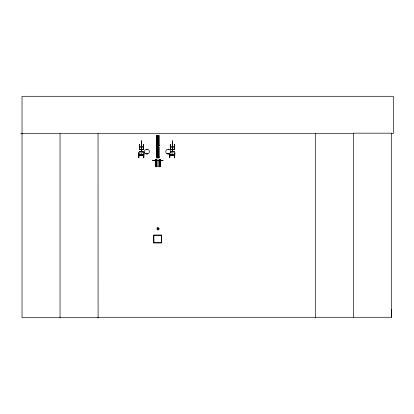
<?xml version="1.0" encoding="UTF-8"?>
<svg xmlns="http://www.w3.org/2000/svg" width="414" height="414" viewBox="0 0 414 414"><rect width="100%" height="100%" fill="white"/><g stroke="black" fill="none" stroke-linecap="round" stroke-linejoin="round"><path stroke-width="0.62" d="M391.365 133.613L393.3 133.613L393.3 96.286L22.035 96.286L22.035 317.714L98.097 317.714L98.046 317.279L391.649 317.279L391.706 309.274M146.685 149.614L147.089 149.506L146.732 149.713M146.634 153.516C147.343 152.626 147.027 154.479 146.675 153.454M147.26 153.516C146.168 154.758 146.892 152.062 147.234 153.708M168.436 149.666L168.037 149.506L168.394 149.713M167.991 153.516C168.736 152.652 168.208 154.51 168.022 153.397M157.853 229.454L158.05 228.678L158.22 229.423L157.853 229.454L157.284 228.642L157.739 228.104L158.64 228.523L158.22 229.423M158.101 228.073L157.998 228.652L157.739 228.104M157.915 145.966L157.693 145.542M157.931 145.557L157.667 145.542M157.527 229.304L157.905 228.849M158.05 228.678L158.427 228.223M168.327 153.884C169.3 152.595 166.837 153.672 168.405 153.822M157.315 229.004L157.874 228.802M158.081 228.725L158.64 228.523M157.667 157.672L157.931 157.682L157.693 157.248M157.957 228.875L158.515 229.216M159.752 166.34L159.928 166.599M20.7 133.769L22.035 133.763M22.035 133.613L353.649 133.613M156.647 135.399L158.935 135.388L158.935 146.106L156.647 146.111L156.647 135.399L156.699 146.111M156.802 136.485L158.779 136.485M156.802 137.21L158.779 137.21M156.802 138.297L158.779 138.297M156.802 139.264L158.779 139.264M156.802 140.351L158.779 140.351M141.365 140.719L141.583 151.71M156.802 145.019L158.779 145.019M156.471 145.324L159.111 145.324M156.471 145.407L159.111 145.407M157.636 145.516L157.946 145.531M139.606 146.835L143.342 146.835M170.49 146.835L174.227 146.835M139.606 147.053L143.342 147.053M170.49 147.053L174.227 147.053M156.647 147.105L158.935 147.094L158.935 157.812L156.647 157.817L156.647 147.105L156.699 157.817M156.802 148.191L158.779 148.191M156.802 148.916L158.779 148.916M139.383 149.49L143.56 149.47M170.268 149.49L174.444 149.47M156.802 150.003L158.779 150.003M156.802 150.97L158.779 150.97M141.365 151.27L141.309 151.71M141.583 151.27L141.64 151.71M172.245 151.27L172.193 151.71M172.467 151.27L172.524 151.71M139.513 151.912L143.435 151.891M170.397 151.912L174.32 151.891M143.451 151.933L139.492 151.71L143.435 151.954M156.802 152.057L158.779 152.057M141.51 154.008L141.179 154.008L141.179 154.779M172.395 154.008L172.064 154.008L172.064 154.779L172.421 154.805L172.421 153.982L172.038 153.982L172.038 154.805M138.913 154.287L143.761 154.287M169.797 154.287L174.646 154.287M138.913 154.505L143.761 154.505M169.797 154.505L174.646 154.505M156.802 156.72L158.779 156.72M156.471 157.03L159.111 157.03M156.471 157.113L159.111 157.113M157.636 157.237L157.946 157.222M157.636 157.682L157.946 157.682M155.405 159.576L156.932 159.571M160.611 159.571L159.085 159.576L159.085 166.728L160.611 166.718L160.58 159.571M155.509 160.306L156.828 160.306M159.188 160.306L160.508 160.306M155.509 160.787L156.828 160.787M159.188 160.787L160.508 160.787M155.509 161.512L156.828 161.512M159.188 161.512L160.508 161.512M155.504 162.159L156.823 162.159M159.188 162.159L160.508 162.159M155.504 162.883L156.823 162.883M159.188 162.883L160.508 162.883M155.509 165.993L156.828 165.993M159.188 165.993L160.508 165.993M155.286 166.2L157.046 166.2M158.971 166.2L160.73 166.2M155.286 166.252L157.046 166.252M158.971 166.252L160.73 166.252M157.284 228.642L157.869 228.745M158.086 228.782L158.671 228.885M157.439 228.311L157.889 228.694M391.649 317.279L391.649 133.184L353.649 133.184L353.649 317.279M315.644 133.613L315.644 317.714M174.227 149.583L174.444 144.305L174.444 149.583L170.268 149.583L170.268 144.305L170.49 149.583M172.467 151.71L172.452 140.719L172.245 151.71M172.286 154.805L172.286 155.121M172.172 154.805L172.172 155.121M170.47 144.305L170.47 149.583M169.797 153.144L169.797 157.848L169.605 153.159M160.497 159.571L160.508 166.718M160.435 159.571L160.404 166.718M160.347 159.571L160.358 166.718M160.265 159.571L160.239 166.718M160.182 159.571L160.156 166.718M160.052 166.718L159.649 166.718M159.55 166.728L159.374 159.576M159.349 159.576L159.286 166.728M159.261 159.576L159.204 166.728L159.121 159.576M158.888 135.388L158.929 146.106M158.888 147.094L158.929 157.812M158.8 135.388L158.779 146.106M158.779 147.094L158.779 157.812M158.676 136.651L158.676 139.171M158.676 140.429L158.676 144.843M158.676 147.726L158.676 157.18M158.634 136.651L158.624 139.171M158.634 140.429L158.624 144.843M158.629 145.019L158.629 146.106M158.624 147.726L158.629 157.812M158.505 136.651L158.541 139.171M158.505 140.429L158.552 144.843M158.505 147.726L158.552 157.18M158.417 135.388L158.417 146.106L158.376 135.388M158.417 147.094L158.417 157.812L158.376 147.094M158.288 136.651L158.241 139.171M158.241 140.429L158.251 144.843M158.288 147.726L158.251 157.18M158.096 146.106L157.491 146.106M158.096 157.812L157.491 157.812M157.294 136.656L157.346 139.182M157.346 140.439L157.336 144.853M157.336 147.731L157.294 157.191M157.035 135.399L157.082 146.111M157.082 147.105L157.046 157.817M156.802 135.399L156.823 146.111M156.823 147.105L156.802 157.817M156.828 166.718L156.839 159.571L156.932 166.718L155.405 166.728L155.436 159.576M156.725 159.571L156.725 166.718M156.668 159.571L156.673 166.718M156.58 159.571L156.554 166.718M156.466 159.571L156.497 166.718M156.368 166.718L155.964 166.718M155.835 159.576L155.861 166.728M155.762 159.576L155.778 166.728M155.664 159.576L155.695 166.728M155.581 159.576L155.607 166.728M155.509 159.576L155.519 166.728M143.342 149.583L143.56 144.305L143.56 149.583L139.383 149.583L139.399 144.305L139.606 149.583M141.381 140.719L141.365 151.71M141.402 154.805L141.402 155.121M141.293 154.805L141.293 155.121M138.913 152.569L138.913 157.848M98.04 133.613L98.097 317.714M60.04 133.613L60.04 317.714M157.367 139.694C157.905 141.371 158.671 138.509 157.367 139.694M155.881 162.443C156.244 163.566 156.751 161.651 155.881 162.443M157.367 151.4C157.905 153.076 158.671 150.215 157.367 151.4M159.566 162.443C159.923 163.566 160.435 161.651 159.566 162.443M157.134 227.855C156 232.947 162.319 227.115 157.134 227.855M174.335 151.71L170.377 151.933L174.335 151.71M138.928 152.569L138.721 157.848L138.928 152.569M143.984 152.569L143.761 157.848L143.984 152.569M174.868 152.569L174.646 157.848L174.853 152.569M141.536 153.982L141.153 153.982L141.153 154.805L141.536 154.805L141.536 153.982M143.322 155.121L139.368 155.203L143.322 155.121M174.206 155.121L170.252 155.203L174.206 155.121M163.044 160.446L152.492 160.668L163.044 160.446M161.615 235.048L153.703 235.048L153.703 242.961L161.615 242.961L161.615 235.048M161.398 235.266L153.925 235.266L153.925 242.739L161.398 242.739L161.398 235.266M157.206 146.111L157.206 135.399L157.17 146.111M157.206 157.817L157.206 147.105L157.17 157.817M156.953 146.111L156.963 135.399L156.911 146.111M156.963 157.817L156.953 147.105L156.911 157.817M166.992 153.806A2.474 2.474 0 0 0 170.697 151.669A2.474 2.474 0 0 0 166.992 149.526A2.474 2.474 0 0 0 166.992 153.806M145.666 153.806A2.474 2.474 0 0 0 149.376 151.669A2.474 2.474 0 0 0 145.666 149.526A2.474 2.474 0 0 0 145.666 153.806"/></g></svg>
